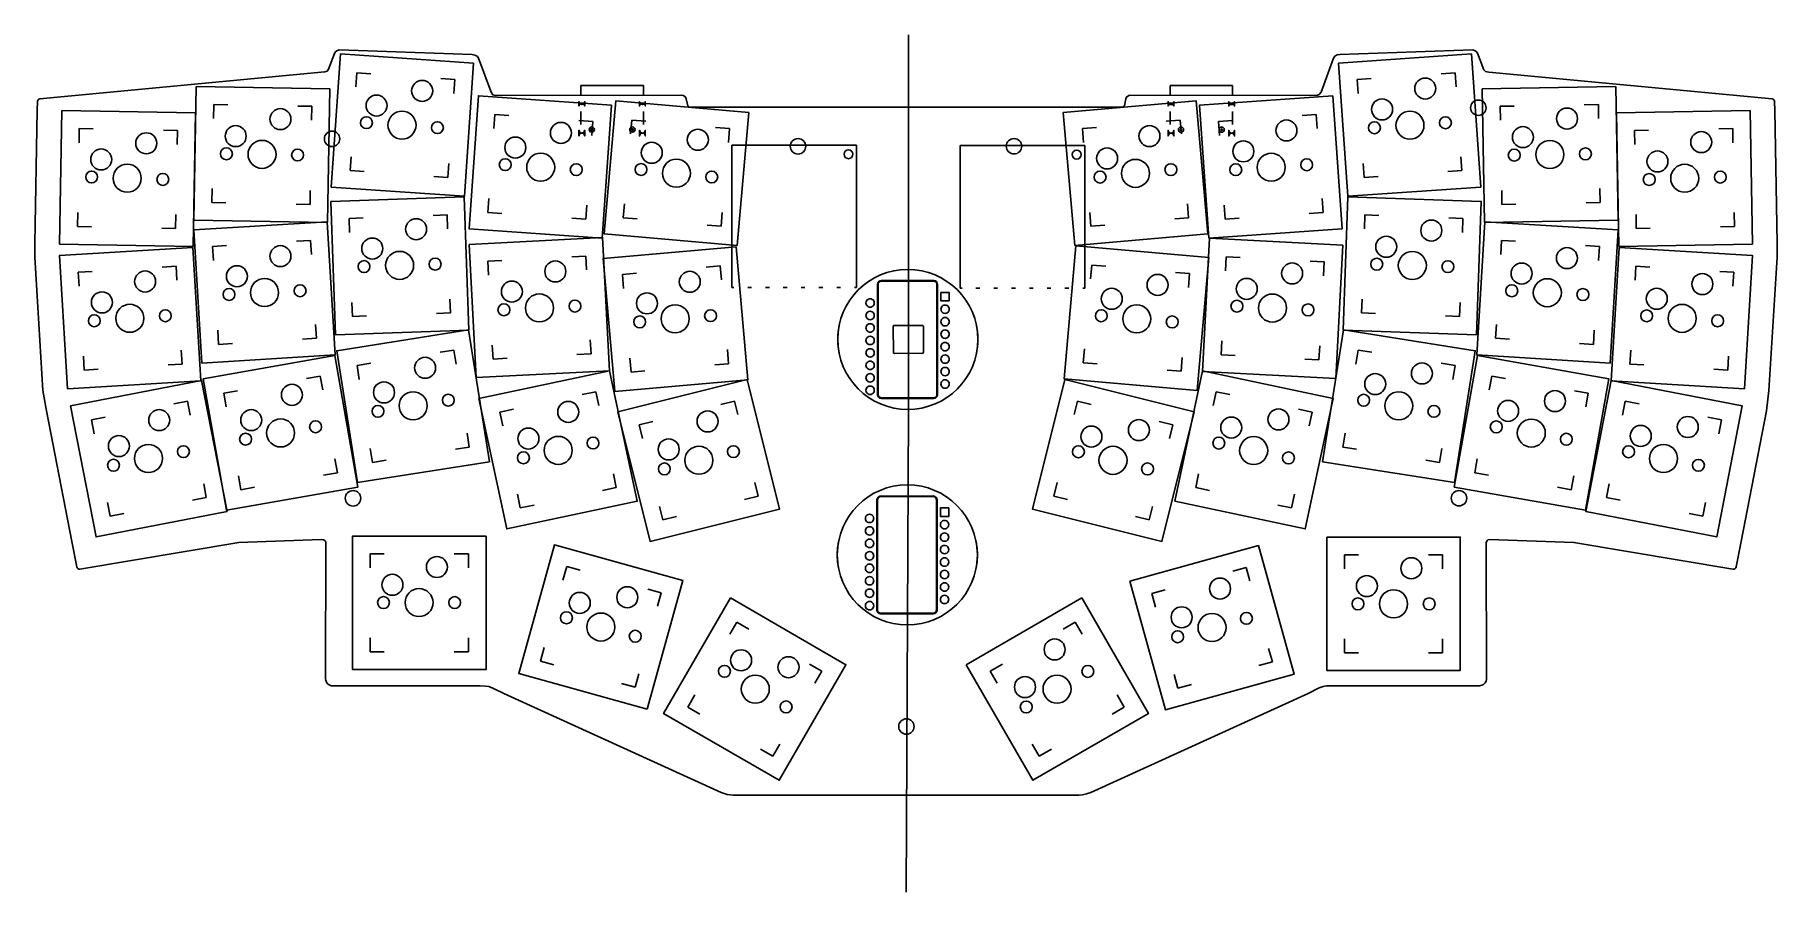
# Model space of a CAD drawing. Header units: millimetres. Extents: x 25 to 274, y 2 to 125.
import ezdxf

# ---------------------------------------------------------------- set-up
doc = ezdxf.new("R2010")
doc.units = ezdxf.units.MM
doc.layers.get('0').update_dxf_attribs({"linetype": 'CONTINUOUS'})

msp = doc.modelspace()

# ---------------------------------------------------------------- linework, layer by layer
for p, q in [((150.07, 70.65), (150.07, 124.52)), ((71.36, 119.1), (71.22, 117.11)), ((73.35, 118.96), (71.36, 119.1)), ((83.33, 118.27), (85.32, 118.13)), ((85.32, 118.13), (85.18, 116.13)), ((103.31, 117.3), (103.31, 115.82)), ((112.25, 117.3), (103.31, 117.3)), ((112.25, 117.3), (112.25, 115.82)), ((187.42, 117.29), (187.42, 115.81)), ((196.36, 117.29), (187.42, 117.29)), ((196.36, 117.29), (196.36, 115.81)), ((216.14, 118.27), (214.14, 118.13)), ((214.14, 118.13), (214.28, 116.13)), ((226.11, 118.96), (228.11, 119.1)), ((228.11, 119.1), (228.25, 117.11)), ((50.91, 114.56), (50.87, 112.56)), ((52.91, 114.53), (50.91, 114.56)), ((246.56, 114.53), (248.56, 114.56)), ((248.56, 114.56), (248.59, 112.56)), ((62.91, 114.35), (64.91, 114.32)), ((64.91, 114.32), (64.87, 112.32)), ((91.04, 113.14), (90.9, 111.14)), ((93.04, 113), (91.04, 113.14)), ((103.01, 112.3), (105.01, 112.16)), ((103.31, 113.58), (103.31, 111.72)), ((105.01, 112.16), (104.87, 110.16)), ((110.6, 112.36), (110.43, 110.37)), ((112.6, 112.18), (110.6, 112.36)), ((112.25, 113.58), (112.25, 111.72)), ((186.87, 112.18), (188.86, 112.36)), ((187.42, 113.58), (187.42, 111.71)), ((188.86, 112.36), (189.04, 110.37)), ((196.33, 112.3), (194.33, 112.16)), ((194.33, 112.16), (194.47, 110.16)), ((196.36, 113.58), (196.36, 111.71)), ((206.3, 113), (208.3, 113.14)), ((208.3, 113.14), (208.44, 111.14)), ((236.56, 114.35), (234.56, 114.32)), ((234.56, 114.32), (234.6, 112.32)), ((31.73, 111.13), (31.7, 109.13)), ((33.73, 111.1), (31.73, 111.13)), ((43.73, 110.92), (45.73, 110.89)), ((45.73, 110.89), (45.69, 108.89)), ((122.56, 111.31), (124.55, 111.14)), ((124.55, 111.14), (124.38, 109.15)), ((176.91, 111.31), (174.92, 111.14)), ((174.92, 111.14), (175.09, 109.15)), ((255.74, 110.92), (253.74, 110.89)), ((253.74, 110.89), (253.77, 108.89)), ((265.74, 111.1), (267.74, 111.13)), ((267.74, 111.13), (267.77, 109.13)), ((70.52, 107.13), (70.38, 105.14)), ((124.89, 108.76), (142.67, 108.76)), ((124.89, 88.43), (124.89, 108.76)), ((142.67, 108.76), (142.67, 88.43)), ((157.46, 108.71), (175.24, 108.71)), ((157.46, 88.38), (157.46, 108.71)), ((175.24, 108.71), (175.24, 88.38)), ((229.09, 105.14), (228.95, 107.13)), ((70.38, 105.14), (72.38, 105)), ((84.35, 104.16), (84.49, 106.16)), ((214.98, 106.16), (215.12, 104.16)), ((227.09, 105), (229.09, 105.14)), ((50.7, 102.57), (50.66, 100.57)), ((64.66, 100.32), (64.7, 102.32)), ((82.35, 104.3), (84.35, 104.16)), ((215.12, 104.16), (217.12, 104.3)), ((234.77, 102.32), (234.8, 100.32)), ((248.8, 100.57), (248.77, 102.57)), ((50.66, 100.57), (52.66, 100.53)), ((62.66, 100.36), (64.66, 100.32)), ((90.2, 101.16), (90.06, 99.17)), ((104.03, 98.19), (104.17, 100.19)), ((109.56, 100.4), (109.38, 98.41)), ((190.08, 98.41), (189.91, 100.4)), ((195.17, 100.19), (195.31, 98.19)), ((209.27, 99.17), (209.14, 101.16)), ((234.8, 100.32), (236.8, 100.36)), ((246.8, 100.53), (248.8, 100.57)), ((31.52, 99.14), (31.49, 97.14)), ((31.49, 97.14), (33.49, 97.1)), ((45.48, 96.89), (45.52, 98.89)), ((72.23, 98.39), (70.23, 98.32)), ((70.23, 98.32), (70.3, 96.32)), ((82.22, 98.74), (84.22, 98.81)), ((84.22, 98.81), (84.29, 96.81)), ((90.06, 99.17), (92.06, 99.03)), ((102.04, 98.33), (104.03, 98.19)), ((109.38, 98.41), (111.38, 98.24)), ((121.34, 97.37), (123.33, 97.19)), ((123.33, 97.19), (123.5, 99.18)), ((175.96, 99.18), (176.14, 97.19)), ((176.14, 97.19), (178.13, 97.37)), ((188.09, 98.24), (190.08, 98.41)), ((195.31, 98.19), (197.3, 98.33)), ((207.28, 99.03), (209.27, 99.17)), ((215.25, 98.81), (215.18, 96.81)), ((217.24, 98.74), (215.25, 98.81)), ((227.24, 98.39), (229.24, 98.32)), ((229.24, 98.32), (229.17, 96.32)), ((253.95, 98.89), (253.98, 96.89)), ((265.98, 97.1), (267.98, 97.14)), ((267.98, 97.14), (267.94, 99.14)), ((43.49, 96.93), (45.48, 96.89)), ((62.73, 95.05), (64.73, 95.17)), ((64.73, 95.17), (64.85, 93.18)), ((234.74, 95.17), (234.62, 93.18)), ((236.74, 95.05), (234.74, 95.17)), ((253.98, 96.89), (255.98, 96.93)), ((52.75, 94.44), (50.75, 94.32)), ((50.75, 94.32), (50.87, 92.32)), ((92.05, 92.33), (90.05, 92.22)), ((90.05, 92.22), (90.16, 90.22)), ((102.04, 92.85), (104.03, 92.95)), ((104.03, 92.95), (104.14, 90.96)), ((195.43, 92.83), (195.33, 90.83)), ((197.43, 92.72), (195.43, 92.83)), ((207.42, 92.2), (209.41, 92.1)), ((209.41, 92.1), (209.31, 90.1)), ((246.72, 94.44), (248.71, 94.32)), ((248.71, 94.32), (248.59, 92.32)), ((33.57, 90.76), (31.57, 90.63)), ((31.57, 90.63), (31.7, 88.64)), ((43.55, 91.37), (45.55, 91.49)), ((45.55, 91.49), (45.67, 89.49)), ((111.25, 90.48), (109.26, 90.31)), ((109.26, 90.31), (109.43, 88.32)), ((121.21, 91.36), (123.2, 91.53)), ((123.2, 91.53), (123.38, 89.54)), ((176.26, 91.66), (176.09, 89.67)), ((178.26, 91.48), (176.26, 91.66)), ((188.22, 90.61), (190.21, 90.44)), ((190.21, 90.44), (190.04, 88.45)), ((253.92, 91.49), (253.8, 89.49)), ((255.91, 91.37), (253.92, 91.49)), ((265.9, 90.76), (267.89, 90.63)), ((267.89, 90.63), (267.77, 88.64)), ((125.15, 88.43), (124.89, 88.43)), ((127.69, 88.43), (127.14, 88.43)), ((130.23, 88.43), (129.68, 88.43)), ((132.77, 88.43), (132.22, 88.43)), ((135.31, 88.43), (134.76, 88.43)), ((137.85, 88.43), (137.3, 88.43)), ((140.39, 88.43), (139.84, 88.43)), ((142.67, 88.43), (142.38, 88.43)), ((157.73, 88.38), (157.46, 88.38)), ((160.27, 88.38), (159.72, 88.38)), ((162.81, 88.38), (162.26, 88.38)), ((165.35, 88.38), (164.8, 88.38)), ((167.89, 88.38), (167.34, 88.38)), ((170.43, 88.38), (169.88, 88.38)), ((172.97, 88.38), (172.42, 88.38)), ((175.24, 88.38), (174.96, 88.38)), ((70.65, 86.33), (70.72, 84.33)), ((82.71, 84.75), (84.71, 84.82)), ((84.71, 84.82), (84.64, 86.81)), ((214.83, 86.81), (214.76, 84.82)), ((214.76, 84.82), (216.76, 84.75)), ((228.75, 84.33), (228.82, 86.33)), ((51.48, 82.34), (51.61, 80.34)), ((65.58, 81.2), (65.46, 83.19)), ((70.72, 84.33), (72.72, 84.4)), ((226.75, 84.4), (228.75, 84.33)), ((234.01, 83.19), (233.89, 81.2)), ((247.86, 80.34), (247.98, 82.34)), ((51.61, 80.34), (53.6, 80.46)), ((63.58, 81.08), (65.58, 81.2)), ((90.68, 80.24), (90.79, 78.24)), ((104.77, 78.97), (104.66, 80.97)), ((175.22, 79.7), (175.04, 77.71)), ((194.81, 80.84), (194.7, 78.85)), ((208.68, 78.11), (208.79, 80.11)), ((233.89, 81.2), (235.88, 81.08)), ((245.86, 80.46), (247.86, 80.34)), ((32.31, 78.66), (32.43, 76.66)), ((44.41, 77.39), (46.4, 77.51)), ((46.4, 77.51), (46.28, 79.51)), ((73.34, 77.63), (71.37, 77.32)), ((71.37, 77.32), (71.68, 75.34)), ((83.22, 79.2), (85.19, 79.51)), ((85.19, 79.51), (85.51, 77.53)), ((90.79, 78.24), (92.78, 78.35)), ((102.77, 78.87), (104.77, 78.97)), ((110.3, 78.36), (110.48, 76.36)), ((122.43, 77.41), (124.42, 77.58)), ((124.42, 77.58), (124.25, 79.58)), ((175.04, 77.71), (177.04, 77.54)), ((188.99, 76.49), (189.16, 78.48)), ((194.7, 78.85), (196.7, 78.74)), ((206.68, 78.22), (208.68, 78.11)), ((214.27, 79.51), (213.96, 77.53)), ((216.25, 79.2), (214.27, 79.51)), ((226.12, 77.63), (228.1, 77.32)), ((228.1, 77.32), (227.79, 75.34)), ((253.19, 79.51), (253.06, 77.51)), ((253.06, 77.51), (255.06, 77.39)), ((267.04, 76.66), (267.16, 78.66)), ((32.43, 76.66), (34.43, 76.78)), ((64.16, 75.45), (66.13, 75.8)), ((66.13, 75.8), (66.48, 73.83)), ((110.48, 76.36), (112.47, 76.54)), ((187, 76.67), (188.99, 76.49)), ((233.34, 75.8), (232.99, 73.83)), ((235.31, 75.45), (233.34, 75.8)), ((265.04, 76.78), (267.04, 76.66)), ((45.23, 71.83), (47.19, 72.22)), ((47.19, 72.22), (47.57, 70.25)), ((54.31, 73.72), (52.34, 73.37)), ((52.34, 73.37), (52.69, 71.4)), ((103.51, 73.16), (105.47, 73.58)), ((105.47, 73.58), (105.88, 71.62)), ((123.3, 71.76), (125.24, 72.24)), ((125.24, 72.24), (125.72, 70.3)), ((174.23, 72.24), (173.74, 70.3)), ((176.17, 71.76), (174.23, 72.24)), ((194, 73.58), (193.58, 71.62)), ((195.96, 73.16), (194, 73.58)), ((245.15, 73.72), (247.12, 73.37)), ((247.12, 73.37), (246.78, 71.4)), ((252.4, 72.22), (252.02, 70.25)), ((254.37, 71.83), (252.4, 72.22)), ((35.41, 69.93), (33.45, 69.54)), ((93.73, 71.09), (91.77, 70.67)), ((91.77, 70.67), (92.19, 68.71)), ((150.07, 70.65), (149.74, 2.13)), ((205.74, 71.09), (207.69, 70.67)), ((207.69, 70.67), (207.28, 68.71)), ((264.18, 69.93), (266.14, 69.54)), ((33.45, 69.54), (33.83, 67.58)), ((87.38, 65.68), (87.07, 67.66)), ((113.6, 69.34), (111.66, 68.85)), ((111.66, 68.85), (112.14, 66.91)), ((185.87, 69.34), (187.81, 68.85)), ((187.81, 68.85), (187.33, 66.91)), ((212.4, 67.66), (212.08, 65.68)), ((266.14, 69.54), (265.76, 67.58)), ((73.24, 65.47), (73.56, 63.49)), ((85.41, 65.37), (87.38, 65.68)), ((212.08, 65.68), (214.06, 65.37)), ((225.91, 63.49), (226.22, 65.47)), ((68.56, 62.01), (68.21, 63.98)), ((73.56, 63.49), (75.53, 63.81)), ((223.93, 63.81), (225.91, 63.49)), ((231.25, 63.98), (230.91, 62.01)), ((49.86, 58.47), (49.48, 60.44)), ((54.43, 61.55), (54.77, 59.58)), ((54.77, 59.58), (56.74, 59.93)), ((66.59, 61.67), (68.56, 62.01)), ((106.42, 59.47), (108.38, 59.89)), ((108.38, 59.89), (107.96, 61.84)), ((128.63, 58.66), (128.14, 60.6)), ((171.32, 60.6), (170.84, 58.66)), ((191.5, 61.84), (191.09, 59.89)), ((191.09, 59.89), (193.04, 59.47)), ((230.91, 62.01), (232.87, 61.67)), ((242.72, 59.93), (244.69, 59.58)), ((244.69, 59.58), (245.04, 61.55)), ((250.11, 60.44), (249.73, 58.47)), ((35.74, 57.76), (36.12, 55.8)), ((47.9, 58.09), (49.86, 58.47)), ((94.27, 58.93), (94.68, 56.98)), ((94.68, 56.98), (96.64, 57.39)), ((114.56, 57.21), (115.04, 55.27)), ((126.69, 58.17), (128.63, 58.66)), ((170.84, 58.66), (172.78, 58.17)), ((184.42, 55.27), (184.91, 57.21)), ((202.83, 57.39), (204.78, 56.98)), ((204.78, 56.98), (205.2, 58.93)), ((249.73, 58.47), (251.69, 58.09)), ((263.47, 55.8), (263.85, 57.76)), ((36.12, 55.8), (38.08, 56.18)), ((115.04, 55.27), (116.98, 55.75)), ((182.48, 55.75), (184.42, 55.27)), ((261.51, 56.18), (263.47, 55.8)), ((73.26, 50.43), (73.26, 48.43)), ((75.26, 50.43), (73.26, 50.43)), ((85.26, 50.43), (87.26, 50.43)), ((87.26, 50.43), (87.26, 48.43)), ((214.33, 50.31), (212.33, 50.31)), ((212.33, 50.31), (212.33, 48.31)), ((224.33, 50.31), (226.33, 50.31)), ((226.33, 50.31), (226.33, 48.31)), ((101.3, 48.62), (100.76, 46.69)), ((103.22, 48.09), (101.3, 48.62)), ((196.37, 47.96), (198.3, 48.49)), ((198.3, 48.49), (198.83, 46.57)), ((112.86, 45.41), (114.79, 44.88)), ((114.79, 44.88), (114.25, 42.95)), ((186.73, 45.29), (184.81, 44.75)), ((184.81, 44.75), (185.34, 42.83)), ((125.58, 40.68), (124.58, 38.95)), ((127.31, 39.68), (125.58, 40.68)), ((172.15, 39.68), (173.89, 40.68)), ((173.89, 40.68), (174.89, 38.95)), ((73.26, 38.43), (73.26, 36.43)), ((87.26, 36.43), (87.26, 38.43)), ((212.33, 38.31), (212.33, 36.31)), ((226.33, 36.31), (226.33, 38.31)), ((73.26, 36.43), (75.26, 36.43)), ((85.26, 36.43), (87.26, 36.43)), ((98.09, 37.06), (97.56, 35.13)), ((97.56, 35.13), (99.48, 34.6)), ((200.11, 34.47), (202.04, 35)), ((202.04, 35), (201.5, 36.93)), ((212.33, 36.31), (214.33, 36.31)), ((224.33, 36.31), (226.33, 36.31)), ((111.05, 31.39), (111.58, 33.32)), ((135.97, 34.68), (137.71, 33.68)), ((137.71, 33.68), (136.71, 31.95)), ((163.49, 34.68), (161.76, 33.68)), ((161.76, 33.68), (162.76, 31.95)), ((188.01, 33.19), (188.55, 31.26)), ((109.12, 31.92), (111.05, 31.39)), ((119.58, 30.28), (118.58, 28.55)), ((180.89, 28.55), (179.89, 30.28)), ((188.55, 31.26), (190.47, 31.8)), ((118.58, 28.55), (120.31, 27.55)), ((179.15, 27.55), (180.89, 28.55)), ((128.97, 22.55), (130.71, 21.55)), ((130.71, 21.55), (131.71, 23.28)), ((167.76, 23.28), (168.76, 21.55)), ((168.76, 21.55), (170.49, 22.55))]:
    msp.add_line(p, q)
for points in [[(207.15, 30.5), (208.73, 31.28), (209.3, 31.5), (209.77, 31.57), (210.38, 31.6), (231.59, 31.6), (231.93, 31.66), (232.19, 31.79), (232.39, 32), (232.53, 32.25), (232.58, 32.49), (232.57, 51.99), (232.62, 52.23), (232.69, 52.33), (232.79, 52.41), (233.02, 52.47), (245.08, 52.05), (267.77, 48.24, 0.406708), (268.23, 48.56), (268.93, 52.17), (272.57, 70.87), (272.92, 73.77), (274.08, 92.78), (274.07, 94.72), (273.74, 113.76), (273.72, 114.98, 0.381838), (273.36, 115.38), (232.93, 119.2), (232.46, 119.3), (232.22, 119.51), (231.32, 121.89), (231.17, 122.09), (230.97, 122.24), (230.63, 122.37), (211.66, 121.71), (211.29, 121.65), (210.97, 121.5), (210.74, 121.2), (208.98, 116.36), (208.71, 115.99), (208.39, 115.86), (181.83, 115.89), (181.52, 115.85), (181.21, 115.63), (181.1, 115.4), (180.9, 114.4), (180.73, 114.24), (180.5, 114.22), (118.98, 114.22), (118.74, 114.24), (118.57, 114.4), (118.37, 115.4), (118.26, 115.63), (117.96, 115.85), (117.64, 115.89), (91.08, 115.85), (90.77, 115.98), (90.5, 116.35), (88.73, 121.19), (88.5, 121.49), (88.18, 121.64), (87.81, 121.7), (68.84, 122.36), (68.5, 122.23), (68.31, 122.08), (68.16, 121.88), (67.31, 119.61), (67.1, 119.35), (66.79, 119.23), (26.11, 115.37, 0.381763), (25.75, 114.98), (25.73, 113.76), (25.39, 94.72), (25.38, 92.78), (26.54, 73.77), (27.03, 70.87), (30.66, 52.17), (31.36, 48.57, 0.406676), (31.82, 48.25), (54.5, 52.05), (66.23, 52.47), (66.58, 52.44), (66.78, 52.32), (66.85, 52.22), (66.9, 51.98), (66.89, 32.59), (66.91, 32.38), (67.01, 32.11), (67.18, 31.88), (67.41, 31.71), (67.68, 31.61), (67.89, 31.59), (88.95, 31.59), (89.7, 31.56), (90.17, 31.49), (90.75, 31.27), (92.33, 30.49), (123.34, 16.37), (124.21, 16.09), (125.06, 15.99), (174.42, 16), (174.94, 16.04), (175.51, 16.16), (176.14, 16.38)], [(103.04, 114.99, 1), (103.87, 114.99, -1)], [(103.87, 114.37, 1), (103.04, 114.37, -1)], [(111.69, 114.99, 0.992225), (112.52, 114.99, -0.992225)], [(112.52, 114.37, 0.992225), (111.69, 114.37, -0.992225)], [(187.15, 114.98, 0.992225), (187.98, 114.98, -0.992225)], [(187.98, 114.37, 0.992225), (187.15, 114.37, -0.992225)], [(195.8, 114.98, 0.992225), (196.63, 114.98, -0.992225)], [(196.63, 114.37, 0.992225), (195.8, 114.37, -0.992225)], [(103.04, 110.91, 1), (103.87, 110.91, -1)], [(103.87, 110.09, 1), (103.04, 110.09, -1)], [(111.69, 110.91, 0.992225), (112.52, 110.91, -0.992225)], [(112.52, 110.09, 0.992225), (111.69, 110.09, -0.992225)], [(187.15, 110.9, 0.992225), (187.98, 110.9, -0.992225)], [(187.98, 110.08, 0.992225), (187.15, 110.08, -0.992225)], [(195.8, 110.9, 0.992225), (196.63, 110.9, -0.992225)], [(196.63, 110.08, 0.992225), (195.8, 110.08, -0.992225)]]:
    msp.add_lwpolyline(points, format="xyb", close=True)
for points in [[(69.01, 121.8), (88.02, 120.47), (86.69, 101.47), (67.68, 102.8)], [(231.78, 102.8), (212.78, 101.47), (211.45, 120.47), (230.45, 121.8)], [(48.43, 117.13), (67.47, 116.8), (67.14, 97.75), (48.1, 98.08)], [(251.04, 117.13), (251.37, 98.08), (232.32, 97.75), (231.99, 116.8)], [(107.7, 114.5), (106.37, 95.5), (87.37, 96.83), (88.7, 115.83)], [(103.04, 114.37), (103.04, 114.99)], [(103.04, 114.99), (103.04, 114.37)], [(103.06, 114.98), (103.06, 114.38)], [(103.86, 114.98), (103.86, 114.38)], [(103.87, 114.37), (103.87, 114.99)], [(103.87, 114.99), (103.87, 114.37)], [(125.63, 94.46), (106.65, 96.12), (108.31, 115.09), (127.29, 113.43)], [(111.69, 114.37), (111.69, 114.99)], [(111.69, 114.99), (111.69, 114.37)], [(111.71, 114.98), (111.71, 114.38)], [(112.51, 114.98), (112.51, 114.38)], [(112.52, 114.99), (112.52, 114.37)], [(112.52, 114.37), (112.52, 114.99)], [(192.82, 96.12), (173.84, 94.46), (172.18, 113.43), (191.16, 115.09)], [(187.15, 114.37), (187.15, 114.98)], [(187.15, 114.37), (187.15, 114.98)], [(187.17, 114.37), (187.17, 114.97)], [(187.97, 114.97), (187.97, 114.37)], [(187.98, 114.37), (187.98, 114.98)], [(187.98, 114.98), (187.98, 114.37)], [(210.64, 115.83), (211.97, 96.83), (192.97, 95.5), (191.64, 114.5)], [(195.8, 114.37), (195.8, 114.98)], [(195.8, 114.37), (195.8, 114.98)], [(195.82, 114.97), (195.82, 114.37)], [(196.62, 114.97), (196.62, 114.37)], [(196.63, 114.98), (196.63, 114.37)], [(196.63, 114.37), (196.63, 114.98)], [(28.92, 94.66), (29.25, 113.7), (48.3, 113.37), (47.97, 94.32)], [(270.22, 113.7), (270.55, 94.66), (251.5, 94.32), (251.17, 113.37)], [(103.04, 110.91), (103.04, 110.09)], [(103.04, 110.09), (103.04, 110.91)], [(103.06, 110.1), (103.06, 110.9)], [(103.86, 110.1), (103.86, 110.9)], [(103.87, 110.91), (103.87, 110.09)], [(111.69, 110.09), (111.69, 110.91)], [(111.71, 110.9), (111.71, 110.1)], [(112.51, 110.9), (112.51, 110.1)], [(112.52, 110.91), (112.52, 110.09)], [(112.52, 110.91), (112.52, 110.09)], [(187.15, 110.08), (187.15, 110.9)], [(187.15, 110.08), (187.15, 110.9)], [(187.17, 110.09), (187.17, 110.89)], [(187.97, 110.09), (187.97, 110.89)], [(187.98, 110.9), (187.98, 110.08)], [(195.8, 110.08), (195.8, 110.9)], [(195.82, 110.89), (195.82, 110.09)], [(196.62, 110.89), (196.62, 110.09)], [(196.63, 110.9), (196.63, 110.08)], [(196.63, 110.9), (196.63, 110.08)], [(67.62, 100.75), (86.66, 101.42), (87.32, 82.38), (68.28, 81.72)], [(231.18, 81.72), (212.14, 82.38), (212.81, 101.42), (231.85, 100.75)], [(49.24, 77.67), (48.08, 96.68), (67.09, 97.85), (68.25, 78.83)], [(251.39, 96.68), (250.23, 77.67), (231.21, 78.83), (232.37, 97.85)], [(87.4, 94.61), (106.42, 95.61), (107.42, 76.58), (88.4, 75.59)], [(211.07, 75.46), (192.05, 76.46), (193.04, 95.48), (212.07, 94.48)], [(49.08, 75.15), (30.06, 73.99), (28.9, 93), (47.91, 94.16)], [(125.5, 94.27), (127.16, 75.29), (108.18, 73.63), (106.52, 92.61)], [(191.28, 73.76), (172.31, 75.42), (173.97, 94.39), (192.95, 92.73)], [(251.55, 94.16), (270.57, 93), (269.4, 73.99), (250.39, 75.15)], [(153.7, 72.6), (146.2, 72.6), (145.96, 72.66), (145.71, 72.91), (145.65, 73.15), (145.65, 88.9), (145.71, 89.14), (145.96, 89.4), (146.2, 89.45), (153.7, 89.45), (153.94, 89.4), (154.13, 89.24), (154.25, 88.9), (154.25, 73.15), (154.2, 72.91), (153.94, 72.66)], [(153.98, 72.79), (154.12, 72.98), (154.15, 73.09), (154.15, 88.96), (154.12, 89.08), (153.98, 89.26), (153.7, 89.35), (146.14, 89.35), (145.93, 89.26), (145.78, 89.08), (145.75, 88.96), (145.75, 73.09), (145.84, 72.88), (146.03, 72.73), (146.14, 72.7), (153.76, 72.7)], [(155.91, 86.53), (154.71, 86.53), (154.71, 87.73), (155.91, 87.73)], [(144.31, 86.76), (144.45, 86.82), (144.61, 86.84), (144.76, 86.82), (144.91, 86.76), (145.03, 86.67), (145.12, 86.54), (145.18, 86.4), (145.21, 86.24), (145.18, 86.09), (145.12, 85.94), (145.03, 85.82), (144.91, 85.72), (144.76, 85.66), (144.61, 85.64), (144.45, 85.66), (144.31, 85.72), (144.18, 85.82), (144.09, 85.94), (144.03, 86.09), (144.01, 86.24), (144.03, 86.4), (144.09, 86.54), (144.18, 86.67)], [(144.01, 84.46), (144.03, 84.62), (144.09, 84.76), (144.18, 84.89), (144.31, 84.98), (144.45, 85.04), (144.61, 85.06), (144.76, 85.04), (144.91, 84.98), (145.03, 84.89), (145.12, 84.76), (145.18, 84.62), (145.21, 84.46), (145.18, 84.31), (145.12, 84.16), (145.03, 84.04), (144.91, 83.94), (144.76, 83.88), (144.61, 83.86), (144.45, 83.88), (144.31, 83.94), (144.18, 84.04), (144.09, 84.16), (144.03, 84.31)], [(155.88, 85.2), (155.82, 85.05), (155.73, 84.93), (155.61, 84.83), (155.46, 84.77), (155.31, 84.75), (155.15, 84.77), (155.01, 84.83), (154.88, 84.93), (154.79, 85.05), (154.73, 85.2), (154.71, 85.35), (154.73, 85.51), (154.79, 85.65), (154.88, 85.78), (155.01, 85.87), (155.15, 85.93), (155.31, 85.95), (155.46, 85.93), (155.61, 85.87), (155.73, 85.78), (155.82, 85.65), (155.88, 85.51), (155.91, 85.35)], [(90.27, 63.58), (71.46, 60.6), (68.48, 79.42), (87.29, 82.4)], [(144.61, 82.08), (144.45, 82.1), (144.31, 82.16), (144.18, 82.26), (144.09, 82.38), (144.03, 82.53), (144.01, 82.68), (144.03, 82.84), (144.09, 82.98), (144.18, 83.11), (144.31, 83.2), (144.45, 83.26), (144.61, 83.28), (144.76, 83.26), (144.91, 83.2), (145.03, 83.11), (145.12, 82.98), (145.18, 82.84), (145.21, 82.68), (145.18, 82.53), (145.12, 82.38), (145.03, 82.26), (144.91, 82.16), (144.76, 82.1)], [(152.14, 83.04), (152.22, 82.91), (152.22, 79.2), (152.14, 79.07), (148.07, 79.05), (147.94, 79.12), (147.92, 82.9), (147.99, 83.04)], [(155.46, 84.15), (155.61, 84.09), (155.73, 84), (155.82, 83.87), (155.88, 83.73), (155.91, 83.57), (155.88, 83.42), (155.82, 83.27), (155.73, 83.15), (155.61, 83.05), (155.46, 82.99), (155.31, 82.97), (155.15, 82.99), (155.01, 83.05), (154.88, 83.15), (154.79, 83.27), (154.73, 83.42), (154.71, 83.57), (154.73, 83.73), (154.79, 83.87), (154.88, 84), (155.01, 84.09), (155.15, 84.15), (155.31, 84.17)], [(155.01, 81.27), (154.88, 81.37), (154.79, 81.49), (154.73, 81.64), (154.71, 81.79), (154.73, 81.95), (154.79, 82.09), (154.88, 82.22), (155.01, 82.31), (155.15, 82.37), (155.31, 82.39), (155.46, 82.37), (155.61, 82.31), (155.73, 82.22), (155.82, 82.09), (155.88, 81.95), (155.91, 81.79), (155.88, 81.64), (155.82, 81.49), (155.73, 81.37), (155.61, 81.27), (155.46, 81.21), (155.31, 81.19), (155.15, 81.21)], [(212.17, 82.4), (230.99, 79.42), (228.01, 60.6), (209.19, 63.58)], [(144.03, 81.06), (144.09, 81.2), (144.18, 81.33), (144.31, 81.42), (144.45, 81.48), (144.61, 81.5), (144.76, 81.48), (144.91, 81.42), (145.03, 81.33), (145.12, 81.2), (145.18, 81.06), (145.21, 80.9), (145.18, 80.75), (145.12, 80.6), (145.03, 80.48), (144.91, 80.38), (144.76, 80.32), (144.61, 80.3), (144.45, 80.32), (144.31, 80.38), (144.18, 80.48), (144.09, 80.6), (144.03, 80.75), (144.01, 80.9)], [(144.76, 79.7), (144.91, 79.64), (145.03, 79.55), (145.12, 79.42), (145.18, 79.28), (145.21, 79.12), (145.18, 78.97), (145.12, 78.82), (145.03, 78.7), (144.91, 78.6), (144.76, 78.54), (144.61, 78.52), (144.45, 78.54), (144.31, 78.6), (144.18, 78.7), (144.09, 78.82), (144.03, 78.97), (144.01, 79.12), (144.03, 79.28), (144.09, 79.42), (144.18, 79.55), (144.31, 79.64), (144.45, 79.7), (144.61, 79.72)], [(155.46, 80.59), (155.61, 80.53), (155.73, 80.44), (155.82, 80.31), (155.88, 80.17), (155.91, 80.01), (155.88, 79.86), (155.82, 79.71), (155.73, 79.59), (155.61, 79.49), (155.46, 79.43), (155.31, 79.41), (155.15, 79.43), (155.01, 79.49), (154.88, 79.59), (154.79, 79.71), (154.73, 79.86), (154.71, 80.01), (154.73, 80.17), (154.79, 80.31), (154.88, 80.44), (155.01, 80.53), (155.15, 80.59), (155.31, 80.61)], [(49.42, 75.42), (68.18, 78.73), (71.49, 59.96), (52.73, 56.66)], [(144.09, 77.64), (144.18, 77.77), (144.31, 77.86), (144.45, 77.92), (144.61, 77.94), (144.76, 77.92), (144.91, 77.86), (145.03, 77.77), (145.12, 77.64), (145.18, 77.5), (145.21, 77.34), (145.18, 77.19), (145.12, 77.04), (145.03, 76.92), (144.91, 76.82), (144.76, 76.76), (144.61, 76.74), (144.45, 76.76), (144.31, 76.82), (144.18, 76.92), (144.09, 77.04), (144.03, 77.19), (144.01, 77.34), (144.03, 77.5)], [(155.61, 78.75), (155.73, 78.66), (155.82, 78.53), (155.88, 78.39), (155.91, 78.23), (155.88, 78.08), (155.82, 77.93), (155.73, 77.81), (155.61, 77.71), (155.46, 77.65), (155.31, 77.63), (155.15, 77.65), (155.01, 77.71), (154.88, 77.81), (154.79, 77.93), (154.73, 78.08), (154.71, 78.23), (154.73, 78.39), (154.79, 78.53), (154.88, 78.66), (155.01, 78.75), (155.15, 78.81), (155.31, 78.83), (155.46, 78.81)], [(227.98, 59.96), (231.29, 78.73), (250.05, 75.42), (246.74, 56.66)], [(30.49, 71.54), (49.19, 75.18), (52.82, 56.48), (34.12, 52.84)], [(88.78, 72.61), (107.41, 76.58), (111.37, 57.94), (92.74, 53.98)], [(108.6, 70.69), (127.08, 75.3), (131.69, 56.82), (113.2, 52.21)], [(145.21, 75.56), (145.18, 75.41), (145.12, 75.26), (145.03, 75.14), (144.91, 75.04), (144.76, 74.98), (144.61, 74.96), (144.45, 74.98), (144.31, 75.04), (144.18, 75.14), (144.09, 75.26), (144.03, 75.41), (144.01, 75.56), (144.03, 75.72), (144.09, 75.86), (144.18, 75.99), (144.31, 76.08), (144.45, 76.14), (144.61, 76.16), (144.76, 76.14), (144.91, 76.08), (145.03, 75.99), (145.12, 75.86), (145.18, 75.72)], [(155.82, 76.15), (155.73, 76.03), (155.61, 75.93), (155.46, 75.87), (155.31, 75.85), (155.15, 75.87), (155.01, 75.93), (154.88, 76.03), (154.79, 76.15), (154.73, 76.3), (154.71, 76.45), (154.73, 76.61), (154.79, 76.75), (154.88, 76.88), (155.01, 76.97), (155.15, 77.03), (155.31, 77.05), (155.46, 77.03), (155.61, 76.97), (155.73, 76.88), (155.82, 76.75), (155.88, 76.61), (155.91, 76.45), (155.88, 76.3)], [(154.79, 74.37), (154.73, 74.52), (154.71, 74.67), (154.73, 74.83), (154.79, 74.97), (154.88, 75.1), (155.01, 75.19), (155.15, 75.25), (155.31, 75.27), (155.46, 75.25), (155.61, 75.19), (155.73, 75.1), (155.82, 74.97), (155.88, 74.83), (155.91, 74.67), (155.88, 74.52), (155.82, 74.37), (155.73, 74.25), (155.61, 74.15), (155.46, 74.09), (155.31, 74.07), (155.15, 74.09), (155.01, 74.15), (154.88, 74.25)], [(172.39, 75.3), (190.87, 70.69), (186.26, 52.21), (167.78, 56.82)], [(188.09, 57.94), (192.05, 76.58), (210.69, 72.61), (206.73, 53.98)], [(250.4, 75.18), (269.11, 71.54), (265.47, 52.84), (246.77, 56.48)], [(144.03, 73.63), (144.01, 73.78), (144.03, 73.94), (144.09, 74.08), (144.18, 74.21), (144.31, 74.3), (144.45, 74.36), (144.61, 74.38), (144.76, 74.36), (144.91, 74.3), (145.03, 74.21), (145.12, 74.08), (145.18, 73.94), (145.21, 73.78), (145.18, 73.63), (145.12, 73.48), (145.03, 73.36), (144.91, 73.26), (144.76, 73.2), (144.61, 73.18), (144.45, 73.2), (144.31, 73.26), (144.18, 73.36), (144.09, 73.48)], [(153.87, 41.9), (153.63, 41.85), (146.13, 41.85), (145.89, 41.9), (145.64, 42.16), (145.58, 42.4), (145.58, 58.15), (145.7, 58.49), (146.01, 58.68), (153.63, 58.7), (153.87, 58.64), (154.13, 58.39), (154.18, 58.15), (154.18, 42.4), (154.13, 42.16)], [(153.69, 41.95), (153.91, 42.04), (153.99, 42.12), (154.08, 42.4), (154.08, 58.21), (154.05, 58.32), (153.91, 58.51), (153.69, 58.6), (146.07, 58.6), (145.96, 58.57), (145.77, 58.42), (145.68, 58.21), (145.68, 42.34), (145.71, 42.22), (145.86, 42.04), (146.07, 41.95)], [(144.38, 56.07), (144.54, 56.09), (144.69, 56.07), (144.84, 56.01), (144.96, 55.91), (145.05, 55.79), (145.11, 55.64), (145.14, 55.49), (145.11, 55.33), (145.05, 55.19), (144.96, 55.06), (144.84, 54.97), (144.69, 54.91), (144.54, 54.89), (144.38, 54.91), (144.24, 54.97), (144.11, 55.06), (144.02, 55.19), (143.96, 55.33), (143.94, 55.49), (143.96, 55.64), (144.02, 55.79), (144.11, 55.91), (144.24, 56.01)], [(155.84, 56.98), (155.84, 55.78), (154.64, 55.78), (154.64, 56.98)], [(155.84, 54.6), (155.81, 54.44), (155.75, 54.3), (155.66, 54.17), (155.54, 54.08), (155.39, 54.02), (155.24, 54), (155.08, 54.02), (154.94, 54.08), (154.81, 54.17), (154.72, 54.3), (154.66, 54.44), (154.64, 54.6), (154.66, 54.75), (154.72, 54.9), (154.81, 55.02), (154.94, 55.12), (155.08, 55.18), (155.24, 55.2), (155.39, 55.18), (155.54, 55.12), (155.66, 55.02), (155.75, 54.9), (155.81, 54.75)], [(89.79, 52.96), (89.79, 33.91), (70.74, 33.91), (70.74, 52.96)], [(144.54, 54.31), (144.69, 54.29), (144.84, 54.23), (144.96, 54.13), (145.05, 54.01), (145.11, 53.86), (145.14, 53.71), (145.11, 53.55), (145.05, 53.41), (144.96, 53.28), (144.84, 53.19), (144.69, 53.13), (144.54, 53.11), (144.38, 53.13), (144.24, 53.19), (144.11, 53.28), (144.02, 53.41), (143.96, 53.55), (143.94, 53.71), (143.96, 53.86), (144.02, 54.01), (144.11, 54.13), (144.24, 54.23), (144.38, 54.29)], [(144.38, 52.51), (144.54, 52.53), (144.69, 52.51), (144.84, 52.45), (144.96, 52.35), (145.05, 52.23), (145.11, 52.08), (145.14, 51.93), (145.11, 51.77), (145.05, 51.63), (144.96, 51.5), (144.84, 51.41), (144.69, 51.35), (144.54, 51.33), (144.38, 51.35), (144.24, 51.41), (144.11, 51.5), (144.02, 51.63), (143.96, 51.77), (143.94, 51.93), (143.96, 52.08), (144.02, 52.23), (144.11, 52.35), (144.24, 52.45)], [(154.72, 53.12), (154.81, 53.24), (154.94, 53.34), (155.08, 53.4), (155.24, 53.42), (155.39, 53.4), (155.54, 53.34), (155.66, 53.24), (155.75, 53.12), (155.81, 52.97), (155.84, 52.82), (155.81, 52.66), (155.75, 52.52), (155.66, 52.39), (155.54, 52.3), (155.39, 52.24), (155.24, 52.22), (155.08, 52.24), (154.94, 52.3), (154.81, 52.39), (154.72, 52.52), (154.66, 52.66), (154.64, 52.82), (154.66, 52.97)], [(209.8, 52.83), (228.85, 52.83), (228.85, 33.78), (209.8, 33.78)], [(112.81, 28.28), (94.45, 33.37), (99.54, 51.73), (117.9, 46.64)], [(144.11, 49.72), (144.02, 49.85), (143.96, 49.99), (143.94, 50.15), (143.96, 50.3), (144.02, 50.45), (144.11, 50.57), (144.24, 50.67), (144.38, 50.73), (144.54, 50.75), (144.69, 50.73), (144.84, 50.67), (144.96, 50.57), (145.05, 50.45), (145.11, 50.3), (145.14, 50.15), (145.11, 49.99), (145.05, 49.85), (144.96, 49.72), (144.84, 49.63), (144.69, 49.57), (144.54, 49.55), (144.38, 49.57), (144.24, 49.63)], [(154.66, 50.88), (154.64, 51.04), (154.66, 51.19), (154.72, 51.34), (154.81, 51.46), (154.94, 51.56), (155.08, 51.62), (155.24, 51.64), (155.39, 51.62), (155.54, 51.56), (155.66, 51.46), (155.75, 51.34), (155.81, 51.19), (155.84, 51.04), (155.81, 50.88), (155.75, 50.74), (155.66, 50.61), (155.54, 50.52), (155.39, 50.46), (155.24, 50.44), (155.08, 50.46), (154.94, 50.52), (154.81, 50.61), (154.72, 50.74)], [(155.24, 48.66), (155.08, 48.68), (154.94, 48.74), (154.81, 48.83), (154.72, 48.96), (154.66, 49.1), (154.64, 49.26), (154.66, 49.41), (154.72, 49.56), (154.81, 49.68), (154.94, 49.78), (155.08, 49.84), (155.24, 49.86), (155.39, 49.84), (155.54, 49.78), (155.66, 49.68), (155.75, 49.56), (155.81, 49.41), (155.84, 49.26), (155.81, 49.1), (155.75, 48.96), (155.66, 48.83), (155.54, 48.74), (155.39, 48.68)], [(181.7, 46.51), (200.05, 51.6), (205.15, 33.24), (186.79, 28.15)], [(144.38, 47.79), (144.24, 47.85), (144.11, 47.94), (144.02, 48.07), (143.96, 48.21), (143.94, 48.37), (143.96, 48.52), (144.02, 48.67), (144.11, 48.79), (144.24, 48.89), (144.38, 48.95), (144.54, 48.97), (144.69, 48.95), (144.84, 48.89), (144.96, 48.79), (145.05, 48.67), (145.11, 48.52), (145.14, 48.37), (145.11, 48.21), (145.05, 48.07), (144.96, 47.94), (144.84, 47.85), (144.69, 47.79), (144.54, 47.77)], [(154.66, 47.32), (154.64, 47.48), (154.66, 47.63), (154.72, 47.78), (154.81, 47.9), (154.94, 48), (155.08, 48.06), (155.24, 48.08), (155.39, 48.06), (155.54, 48), (155.66, 47.9), (155.75, 47.78), (155.81, 47.63), (155.84, 47.48), (155.81, 47.32), (155.75, 47.18), (155.66, 47.05), (155.54, 46.96), (155.39, 46.9), (155.24, 46.88), (155.08, 46.9), (154.94, 46.96), (154.81, 47.05), (154.72, 47.18)], [(144.11, 47.01), (144.24, 47.11), (144.38, 47.17), (144.54, 47.19), (144.69, 47.17), (144.84, 47.11), (144.96, 47.01), (145.05, 46.89), (145.11, 46.74), (145.14, 46.59), (145.11, 46.43), (145.05, 46.29), (144.96, 46.16), (144.84, 46.07), (144.69, 46.01), (144.54, 45.99), (144.38, 46.01), (144.24, 46.07), (144.11, 46.16), (144.02, 46.29), (143.96, 46.43), (143.94, 46.59), (143.96, 46.74), (144.02, 46.89)], [(144.69, 45.39), (144.84, 45.33), (144.96, 45.23), (145.05, 45.11), (145.11, 44.96), (145.14, 44.81), (145.11, 44.65), (145.05, 44.51), (144.96, 44.38), (144.84, 44.29), (144.69, 44.23), (144.54, 44.21), (144.38, 44.23), (144.24, 44.29), (144.11, 44.38), (144.02, 44.51), (143.96, 44.65), (143.94, 44.81), (143.96, 44.96), (144.02, 45.11), (144.11, 45.23), (144.24, 45.33), (144.38, 45.39), (144.54, 45.41)], [(155.75, 45.4), (155.66, 45.27), (155.54, 45.18), (155.39, 45.12), (155.24, 45.1), (155.08, 45.12), (154.94, 45.18), (154.81, 45.27), (154.72, 45.4), (154.66, 45.54), (154.64, 45.7), (154.66, 45.85), (154.72, 46), (154.81, 46.12), (154.94, 46.22), (155.08, 46.28), (155.24, 46.3), (155.39, 46.28), (155.54, 46.22), (155.66, 46.12), (155.75, 46), (155.81, 45.85), (155.84, 45.7), (155.81, 45.54)], [(124.66, 44.13), (141.15, 34.6), (131.63, 18.1), (115.13, 27.63)], [(144.02, 42.73), (143.96, 42.87), (143.94, 43.03), (143.96, 43.18), (144.02, 43.33), (144.11, 43.45), (144.24, 43.55), (144.38, 43.61), (144.54, 43.63), (144.69, 43.61), (144.84, 43.55), (144.96, 43.45), (145.05, 43.33), (145.11, 43.18), (145.14, 43.03), (145.11, 42.87), (145.05, 42.73), (144.96, 42.6), (144.84, 42.51), (144.69, 42.45), (144.54, 42.43), (144.38, 42.45), (144.24, 42.51), (144.11, 42.6)], [(154.94, 43.4), (154.81, 43.49), (154.72, 43.62), (154.66, 43.76), (154.64, 43.92), (154.66, 44.07), (154.72, 44.22), (154.81, 44.34), (154.94, 44.44), (155.08, 44.5), (155.24, 44.52), (155.39, 44.5), (155.54, 44.44), (155.66, 44.34), (155.75, 44.22), (155.81, 44.07), (155.84, 43.92), (155.81, 43.76), (155.75, 43.62), (155.66, 43.49), (155.54, 43.4), (155.39, 43.34), (155.24, 43.32), (155.08, 43.34)], [(158.31, 34.6), (174.81, 44.13), (184.33, 27.63), (167.84, 18.1)]]:
    msp.add_lwpolyline(points, close=True)
for centre, radius in [((80.67, 116.52), 1.5), ((223.85, 116.86), 1.5), ((74.16, 114.43), 1.5), ((217.69, 113.88), 1.5), ((231.43, 114.12), 1.1), ((60.44, 112.49), 1.5), ((72.72, 111.98), 0.85), ((77.79, 111.63), 2), ((82.85, 111.27), 0.85), ((100.48, 110.52), 1.5), ((204.04, 110.87), 1.5), ((216.6, 111.26), 0.85), ((221.67, 111.62), 2), ((226.73, 111.97), 0.85), ((244.09, 112.57), 1.5), ((41.29, 109.04), 1.5), ((54.05, 110.06), 1.5), ((57.81, 107.46), 2), ((67.81, 109.68), 1.1), ((93.97, 108.43), 1.5), ((104.88, 111), 0.375), ((104.88, 111), 0.125), ((110.68, 111), 0.375), ((110.68, 111), 0.125), ((120.02, 109.55), 1.5), ((134.32, 108.61), 1.1), ((165.15, 108.62), 1.1), ((184.49, 110.07), 1.5), ((188.99, 110.99), 0.375), ((188.99, 110.99), 0.125), ((194.79, 110.99), 0.375), ((194.79, 110.99), 0.125), ((237.79, 109.92), 1.5), ((241.64, 107.44), 2), ((263.25, 109.21), 1.5), ((34.85, 106.73), 1.5), ((52.73, 107.54), 0.85), ((62.89, 107.37), 0.85), ((97.59, 105.63), 2), ((113.44, 107.69), 1.5), ((141.52, 107.48), 0.635), ((174.1, 107.43), 0.635), ((178.44, 106.88), 1.5), ((197.89, 107.89), 1.5), ((201.86, 105.62), 2), ((236.56, 107.35), 0.85), ((246.72, 107.53), 0.85), ((257, 106.45), 1.5), ((33.49, 104.23), 0.85), ((38.57, 104.06), 2), ((43.65, 103.88), 0.85), ((92.52, 105.99), 0.85), ((102.66, 105.28), 0.85), ((111.91, 105.3), 0.85), ((116.96, 104.77), 2), ((122.01, 104.23), 0.85), ((177.44, 104.22), 0.85), ((182.49, 104.75), 2), ((187.54, 105.28), 0.85), ((196.8, 105.27), 0.85), ((206.93, 105.98), 0.85), ((255.82, 103.87), 0.85), ((260.89, 104.05), 2), ((265.97, 104.22), 0.85), ((79.81, 96.78), 1.5), ((224.72, 96.59), 1.5), ((73.55, 94.02), 1.5), ((218.29, 94.27), 1.5), ((60.44, 92.93), 1.5), ((72.37, 91.44), 0.85), ((77.45, 91.61), 2), ((82.52, 91.79), 0.85), ((99.68, 90.74), 1.5), ((216.93, 91.78), 0.85), ((222.01, 91.6), 2), ((227.08, 91.43), 0.85), ((244.08, 92.65), 1.5), ((41.12, 89.31), 1.5), ((54.23, 90.06), 1.5), ((58.17, 87.73), 2), ((118.87, 89.27), 1.5), ((149.99, 81.04), 10), ((185.65, 88.82), 1.5), ((198.37, 88.26), 1.5), ((204.85, 90.46), 1.5), ((237.61, 90.45), 1.5), ((241.28, 87.71), 2), ((263.41, 88.94), 1.5), ((34.96, 86.33), 1.5), ((53.1, 87.46), 0.85), ((63.24, 87.99), 0.85), ((93.47, 87.87), 1.5), ((97.41, 85.54), 2), ((112.76, 86.19), 1.5), ((179.1, 86.84), 1.5), ((202.04, 85.52), 2), ((236.21, 87.98), 0.85), ((246.35, 87.45), 0.85), ((256.9, 86.85), 1.5), ((38.94, 84.06), 2), ((44.01, 84.42), 0.85), ((92.34, 85.27), 0.85), ((102.48, 85.8), 0.85), ((116.78, 83.99), 2), ((121.84, 84.43), 0.85), ((177.61, 84.42), 0.85), ((182.67, 83.98), 2), ((196.97, 85.79), 0.85), ((207.12, 85.26), 0.85), ((255.46, 84.41), 0.85), ((260.52, 84.05), 2), ((33.87, 83.71), 0.85), ((111.72, 83.55), 0.85), ((187.73, 83.54), 0.85), ((265.59, 83.7), 0.85), ((81.09, 76.99), 1.5), ((223.38, 76.18), 1.5), ((62.08, 73.13), 1.5), ((75.22, 73.48), 1.5), ((216.71, 74.67), 1.5), ((79.38, 71.57), 2), ((84.4, 72.37), 0.85), ((101.52, 70.69), 1.5), ((215.06, 72.36), 0.85), ((220.07, 71.56), 2), ((235.68, 70.84), 1.5), ((242.37, 72.24), 1.5), ((43.13, 69.52), 1.5), ((56.27, 69.52), 1.5), ((60.46, 67.69), 2), ((74.36, 70.78), 0.85), ((121.41, 69.34), 1.5), ((196.16, 68.46), 1.5), ((202.9, 69.62), 1.5), ((225.09, 70.77), 0.85), ((238.99, 67.67), 2), ((261.33, 68.54), 1.5), ((37.38, 65.82), 1.5), ((55.46, 66.8), 0.85), ((65.46, 68.57), 0.85), ((95.83, 66.89), 1.5), ((100.09, 65.2), 2), ((176.2, 67.17), 1.5), ((182.97, 68.1), 1.5), ((199.36, 65.18), 2), ((233.99, 68.56), 0.85), ((243.99, 66.79), 0.85), ((254.61, 67.26), 1.5), ((41.6, 64.05), 2), ((46.59, 65.02), 0.85), ((95.12, 64.14), 0.85), ((105.06, 66.25), 0.85), ((115.86, 65.34), 1.5), ((120.17, 63.79), 2), ((125.1, 65.02), 0.85), ((174.35, 65.01), 0.85), ((179.28, 63.78), 2), ((194.39, 66.24), 0.85), ((204.33, 64.13), 0.85), ((252.88, 65.01), 0.85), ((257.86, 64.04), 2), ((36.61, 63.08), 0.85), ((115.24, 62.56), 0.85), ((184.21, 62.55), 0.85), ((262.85, 63.07), 0.85), ((149.92, 50.28), 10), ((70.8, 58.36), 1.1), ((228.67, 58.37), 1.1), ((82.77, 48.55), 1.5), ((221.87, 48.37), 1.5), ((76.42, 46.01), 1.5), ((215.52, 45.83), 1.5), ((80.23, 43.47), 2), ((103.16, 43.42), 1.5), ((109.95, 44.23), 1.5), ((194.56, 45.47), 1.5), ((219.33, 43.29), 2), ((75.15, 43.47), 0.85), ((85.31, 43.47), 0.85), ((189.08, 41.37), 1.5), ((214.25, 43.29), 0.85), ((224.41, 43.29), 0.85), ((101.27, 41.3), 0.85), ((106.18, 39.98), 2), ((193.42, 39.91), 2), ((198.33, 41.22), 0.85), ((111.09, 38.67), 0.85), ((170.95, 36.78), 1.5), ((188.51, 38.59), 0.85), ((126.19, 35.23), 1.5), ((132.96, 34.25), 1.5), ((123.82, 33.66), 0.85), ((128.22, 31.12), 2), ((166.72, 31.41), 1.5), ((171.29, 31.12), 2), ((175.69, 33.65), 0.85), ((132.62, 28.58), 0.85), ((166.89, 28.57), 0.85), ((149.79, 25.78), 1.1)]:
    msp.add_circle(centre, radius)
for centre, radius, start, end in [((103.46, 114.98), 0.4, -180, 0), ((103.46, 114.38), 0.4, 0, 180), ((112.11, 114.98), 0.4, -180, 0), ((112.11, 114.38), 0.4, 0, 180), ((187.57, 114.97), 0.4, -180, 0), ((187.57, 114.37), 0.4, 0, 180), ((196.22, 114.97), 0.4, -180, 0), ((196.22, 114.37), 0.4, 0, 180), ((103.46, 110.9), 0.4, 180, 360), ((103.46, 110.1), 0.4, 0, 180), ((112.11, 110.9), 0.4, 180, 360), ((112.11, 110.1), 0.4, 0, 180), ((187.57, 110.89), 0.4, 180, 360), ((187.57, 110.09), 0.4, 0, 180), ((196.22, 110.89), 0.4, 180, 360), ((196.22, 110.09), 0.4, 0, 180), ((149.99, 81.05), 10, 167.1614, 192.8386), ((149.99, 81.05), 10, -12.8386, 12.8386), ((149.92, 50.29), 10, 167.1614, 192.8386), ((149.92, 50.29), 10, -12.8386, 12.8386)]:
    msp.add_arc(centre, radius, start, end)

doc.saveas('drawing.dxf')
